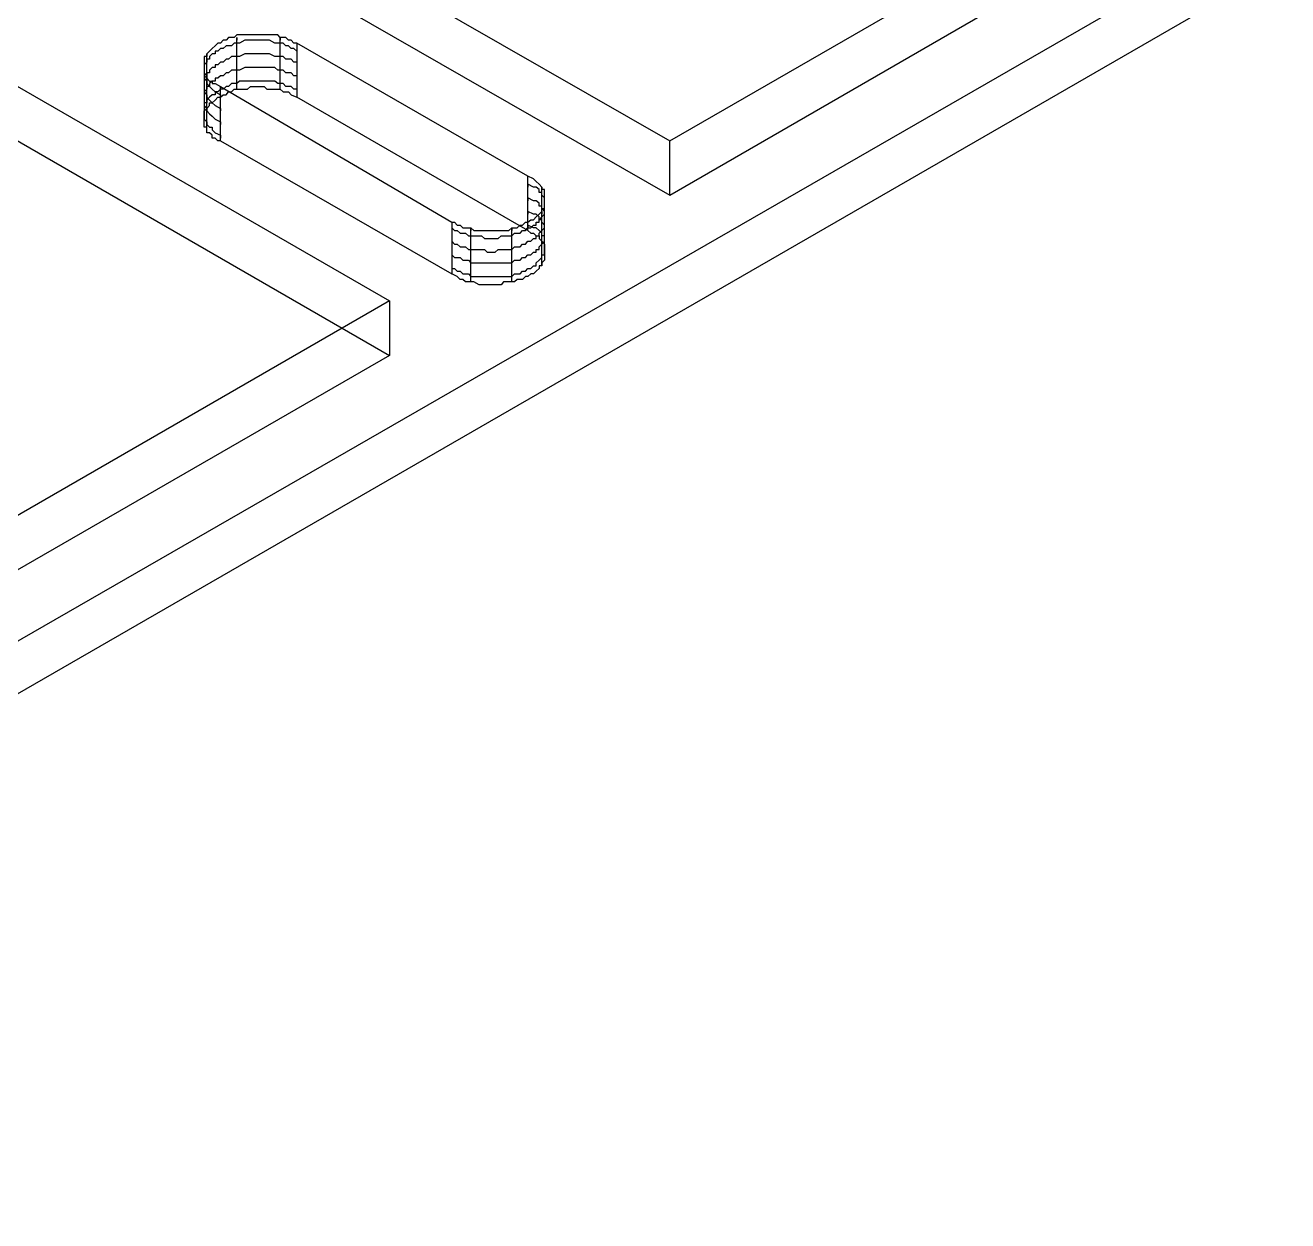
# Model space of a CAD drawing. Header units: millimetres. Extents: x 0 to 2112, y 8 to 1252.
# Drawn here: x 1754 to 1876.4, y 228.7 to 344.6 of the extents above; entities that cross this region are included whole.
import ezdxf

# ---------------------------------------------------------------- set-up
doc = ezdxf.new("R2010")
doc.units = ezdxf.units.MM
doc.layers.get('0').update_dxf_attribs({"linetype": 'CONTINUOUS'})

msp = doc.modelspace()

# ---------------------------------------------------------------- linework, layer by layer
at = {"color": 9}
for p, q in [((1774.24, 357.625), (1816.47, 333.408)), ((1774.24, 357.625), (1816.47, 333.408)), ((1816.47, 333.408), (1858.43, 357.625)), ((1816.47, 333.408), (1858.43, 357.625)), ((1876.4, 355.78), (1521.86, 151.648)), ((1876.4, 355.78), (1521.86, 151.648)), ((1774.24, 352.364), (1816.47, 328.145)), ((1774.24, 352.364), (1816.47, 328.145)), ((1816.47, 328.145), (1858.43, 352.364)), ((1816.47, 328.145), (1858.43, 352.364)), ((1876.4, 350.793), (1521.86, 146.359)), ((1876.4, 350.793), (1521.86, 146.359)), ((1772.64, 342.886), (1772.39, 342.611)), ((1772.64, 342.886), (1772.39, 342.611)), ((1772.91, 342.886), (1772.64, 342.886)), ((1772.91, 342.886), (1772.64, 342.886)), ((1773.16, 343.162), (1772.91, 342.886)), ((1773.16, 343.162), (1772.91, 342.886)), ((1773.44, 343.162), (1773.16, 343.162)), ((1773.44, 343.162), (1773.16, 343.162)), ((1773.69, 343.41), (1773.44, 343.162)), ((1773.69, 343.41), (1773.44, 343.162)), ((1773.96, 343.41), (1773.69, 343.41)), ((1773.96, 343.41), (1773.69, 343.41)), ((1774.24, 343.41), (1773.96, 343.41)), ((1774.24, 343.41), (1773.96, 343.41)), ((1774.24, 342.886), (1773.96, 342.611)), ((1774.48, 343.686), (1774.24, 343.41)), ((1774.48, 343.686), (1774.24, 343.41)), ((1774.48, 342.886), (1774.24, 342.886)), ((1774.76, 343.686), (1774.48, 343.686)), ((1774.76, 343.686), (1774.48, 343.686)), ((1774.48, 338.395), (1774.48, 343.41)), ((1774.48, 343.41), (1774.48, 343.162)), ((1774.76, 342.886), (1774.48, 342.886)), ((1775.28, 343.686), (1774.76, 343.686)), ((1775.28, 343.686), (1774.76, 343.686)), ((1775.28, 343.162), (1774.76, 342.886)), ((1775.53, 343.686), (1775.28, 343.686)), ((1775.53, 343.686), (1775.28, 343.686)), ((1775.53, 343.162), (1775.28, 343.162)), ((1775.81, 343.686), (1775.53, 343.686)), ((1775.81, 343.686), (1775.53, 343.686)), ((1775.81, 343.162), (1775.53, 343.162)), ((1776.08, 343.686), (1775.81, 343.686)), ((1776.08, 343.686), (1775.81, 343.686)), ((1776.08, 343.162), (1775.81, 343.162)), ((1776.6, 343.686), (1776.08, 343.686)), ((1776.6, 343.686), (1776.08, 343.686)), ((1776.6, 343.162), (1776.08, 343.162)), ((1776.85, 343.686), (1776.6, 343.686)), ((1776.85, 343.686), (1776.6, 343.686)), ((1776.85, 343.162), (1776.6, 343.162)), ((1777.13, 343.686), (1776.85, 343.686)), ((1777.13, 343.686), (1776.85, 343.686)), ((1777.13, 343.162), (1776.85, 343.162)), ((1777.4, 343.686), (1777.13, 343.686)), ((1777.4, 343.686), (1777.13, 343.686)), ((1777.4, 343.162), (1777.13, 343.162)), ((1777.65, 343.686), (1777.4, 343.686)), ((1777.65, 343.686), (1777.4, 343.686)), ((1777.65, 343.162), (1777.4, 343.162)), ((1778.18, 343.686), (1777.65, 343.686)), ((1778.18, 343.686), (1777.65, 343.686)), ((1778.18, 342.886), (1777.65, 343.162)), ((1778.45, 343.686), (1778.18, 343.686)), ((1778.45, 343.686), (1778.18, 343.686)), ((1778.45, 342.886), (1778.18, 342.886)), ((1778.7, 343.41), (1778.45, 343.686)), ((1778.7, 343.41), (1778.45, 343.686)), ((1778.7, 342.886), (1778.45, 342.886)), ((1778.97, 343.41), (1778.7, 343.41)), ((1778.7, 338.395), (1778.7, 343.41)), ((1778.7, 343.41), (1778.7, 343.162)), ((1778.97, 343.41), (1778.7, 343.41)), ((1778.97, 342.886), (1778.7, 342.886)), ((1779.25, 343.41), (1778.97, 343.41)), ((1779.25, 343.41), (1778.97, 343.41)), ((1779.25, 342.611), (1778.97, 342.886)), ((1779.5, 343.162), (1779.25, 343.41)), ((1779.5, 343.162), (1779.25, 343.41)), ((1779.77, 343.162), (1779.5, 343.162)), ((1779.77, 343.162), (1779.5, 343.162)), ((1780.02, 342.886), (1779.77, 343.162)), ((1780.02, 342.886), (1779.77, 343.162)), ((1780.3, 342.886), (1780.02, 342.886)), ((1780.3, 342.886), (1780.02, 342.886)), ((1802.72, 329.964), (1780.3, 342.886)), ((1780.3, 342.886), (1780.3, 337.624)), ((1780.3, 342.886), (1780.3, 337.624)), ((1802.72, 329.964), (1780.3, 342.886)), ((1747.29, 342.087), (1789.28, 317.869)), ((1747.29, 342.087), (1789.28, 317.869)), ((1771.84, 342.087), (1771.59, 341.839)), ((1771.84, 342.087), (1771.59, 341.839)), ((1771.59, 341.839), (1771.59, 341.563)), ((1771.59, 336.549), (1771.59, 341.839)), ((1771.59, 341.839), (1771.59, 341.563)), ((1771.59, 341.839), (1771.59, 341.563)), ((1772.11, 342.363), (1771.84, 342.087)), ((1772.11, 342.363), (1771.84, 342.087)), ((1771.84, 342.087), (1771.84, 342.087)), ((1771.84, 342.087), (1771.84, 342.087)), ((1772.11, 341.839), (1771.84, 341.563)), ((1772.39, 342.611), (1772.11, 342.363)), ((1772.39, 342.611), (1772.11, 342.363)), ((1772.39, 341.839), (1772.11, 341.839)), ((1772.39, 342.611), (1772.39, 342.611)), ((1772.39, 342.611), (1772.39, 342.611)), ((1772.64, 342.087), (1772.39, 342.087)), ((1772.39, 342.087), (1772.39, 341.839)), ((1772.91, 342.363), (1772.64, 342.087)), ((1773.16, 342.363), (1772.91, 342.363)), ((1773.44, 342.611), (1773.16, 342.363)), ((1773.69, 342.611), (1773.44, 342.611)), ((1773.96, 342.611), (1773.69, 342.611)), ((1775.28, 341.839), (1774.76, 341.563)), ((1775.53, 341.839), (1775.28, 341.839)), ((1775.81, 341.839), (1775.53, 341.839)), ((1776.08, 341.839), (1775.81, 341.839)), ((1776.6, 341.839), (1776.08, 341.839)), ((1776.85, 341.839), (1776.6, 341.839)), ((1777.13, 341.839), (1776.85, 341.839)), ((1777.4, 341.839), (1777.13, 341.839)), ((1777.65, 341.839), (1777.4, 341.839)), ((1778.18, 341.563), (1777.65, 341.839)), ((1779.5, 342.611), (1779.25, 342.611)), ((1779.77, 342.363), (1779.5, 342.611)), ((1780.02, 342.363), (1779.77, 342.363)), ((1780.3, 342.087), (1780.02, 342.363)), ((1771.59, 341.563), (1771.31, 341.563)), ((1771.31, 341.563), (1771.31, 341.315)), ((1771.59, 341.563), (1771.31, 341.563)), ((1771.31, 341.563), (1771.31, 341.315)), ((1771.31, 341.315), (1771.31, 341.04)), ((1771.31, 341.315), (1771.31, 341.04)), ((1771.31, 341.04), (1771.31, 341.04)), ((1771.31, 341.04), (1771.31, 340.764)), ((1771.59, 341.04), (1771.31, 340.764)), ((1771.31, 341.04), (1771.31, 341.04)), ((1771.31, 341.04), (1771.31, 340.764)), ((1771.31, 340.764), (1771.31, 340.516)), ((1771.31, 340.764), (1771.31, 340.764)), ((1771.31, 340.764), (1771.31, 340.516)), ((1771.31, 340.764), (1771.31, 340.516)), ((1771.31, 340.516), (1771.31, 340.24)), ((1771.31, 340.516), (1771.31, 340.24)), ((1771.31, 340.516), (1771.31, 340.24)), ((1771.84, 341.315), (1771.59, 341.315)), ((1771.59, 341.315), (1771.59, 341.04)), ((1771.84, 341.563), (1771.84, 341.315)), ((1772.11, 340.516), (1771.84, 340.24)), ((1772.39, 340.516), (1772.11, 340.516)), ((1772.64, 340.764), (1772.39, 340.764)), ((1772.39, 340.764), (1772.39, 340.516)), ((1772.91, 341.04), (1772.64, 340.764)), ((1773.16, 341.04), (1772.91, 341.04)), ((1773.44, 341.315), (1773.16, 341.04)), ((1773.69, 341.315), (1773.44, 341.315)), ((1773.96, 341.563), (1773.69, 341.315)), ((1774.24, 341.563), (1773.96, 341.563)), ((1774.48, 341.563), (1774.24, 341.563)), ((1774.76, 341.563), (1774.48, 341.563)), ((1775.28, 340.516), (1774.76, 340.24)), ((1775.53, 340.516), (1775.28, 340.516)), ((1775.81, 340.516), (1775.53, 340.516)), ((1776.08, 340.516), (1775.81, 340.516)), ((1776.6, 340.516), (1776.08, 340.516)), ((1776.85, 340.516), (1776.6, 340.516)), ((1777.13, 340.516), (1776.85, 340.516)), ((1777.4, 340.516), (1777.13, 340.516)), ((1777.65, 340.516), (1777.4, 340.516)), ((1778.18, 340.516), (1777.65, 340.516)), ((1778.45, 341.563), (1778.18, 341.563)), ((1778.45, 340.24), (1778.18, 340.516)), ((1778.7, 341.563), (1778.45, 341.563)), ((1778.97, 341.563), (1778.7, 341.563)), ((1779.25, 341.315), (1778.97, 341.563)), ((1779.5, 341.315), (1779.25, 341.315)), ((1779.77, 341.315), (1779.5, 341.315)), ((1780.02, 341.04), (1779.77, 341.315)), ((1780.3, 341.04), (1780.02, 341.04)), ((1771.31, 340.24), (1771.31, 340.24)), ((1771.31, 340.24), (1771.31, 339.994)), ((1771.31, 340.24), (1771.31, 339.994)), ((1771.31, 340.24), (1771.31, 340.24)), ((1771.31, 340.24), (1771.31, 339.994)), ((1771.31, 339.994), (1771.59, 339.718)), ((1771.31, 339.994), (1771.31, 339.994)), ((1771.31, 339.994), (1771.31, 339.718)), ((1771.31, 339.994), (1771.59, 339.718)), ((1771.59, 339.718), (1771.31, 339.47)), ((1771.31, 339.718), (1771.31, 339.47)), ((1771.31, 339.47), (1771.31, 339.47)), ((1771.31, 339.47), (1771.31, 339.194)), ((1771.31, 339.47), (1771.31, 339.47)), ((1771.31, 339.47), (1771.59, 339.194)), ((1771.31, 339.194), (1771.31, 338.946)), ((1771.84, 339.994), (1771.59, 339.994)), ((1771.59, 339.994), (1771.59, 339.718)), ((1771.59, 339.718), (1771.59, 339.718)), ((1771.59, 339.718), (1771.59, 339.47)), ((1771.59, 339.718), (1771.59, 339.718)), ((1771.59, 339.718), (1771.59, 339.47)), ((1771.59, 339.47), (1771.84, 339.194)), ((1771.59, 334.456), (1771.59, 339.47)), ((1771.59, 339.47), (1771.59, 339.194)), ((1771.59, 339.47), (1771.84, 339.194)), ((1771.59, 339.194), (1771.59, 338.946)), ((1771.84, 340.24), (1771.84, 339.994)), ((1771.84, 339.194), (1772.11, 339.194)), ((1772.11, 339.194), (1771.84, 338.946)), ((1771.84, 339.194), (1772.11, 339.194)), ((1772.11, 339.194), (1772.11, 338.946)), ((1772.39, 339.194), (1772.11, 339.194)), ((1772.11, 339.194), (1772.11, 338.946)), ((1772.64, 339.47), (1772.39, 339.47)), ((1772.39, 339.47), (1772.39, 339.194)), ((1772.91, 339.718), (1772.64, 339.47)), ((1773.16, 339.718), (1772.91, 339.718)), ((1773.44, 339.994), (1773.16, 339.718)), ((1773.69, 339.994), (1773.44, 339.994)), ((1773.96, 340.24), (1773.69, 339.994)), ((1774.24, 340.24), (1773.96, 340.24)), ((1774.48, 340.24), (1774.24, 340.24)), ((1774.76, 340.24), (1774.48, 340.24)), ((1774.76, 339.194), (1774.48, 338.946)), ((1775.28, 339.194), (1774.76, 339.194)), ((1775.53, 339.194), (1775.28, 339.194)), ((1775.81, 339.194), (1775.53, 339.194)), ((1776.08, 339.194), (1775.81, 339.194)), ((1776.6, 339.194), (1776.08, 339.194)), ((1776.85, 339.194), (1776.6, 339.194)), ((1777.13, 339.194), (1776.85, 339.194)), ((1777.4, 339.194), (1777.13, 339.194)), ((1777.65, 339.194), (1777.4, 339.194)), ((1778.18, 339.194), (1777.65, 339.194)), ((1778.45, 338.946), (1778.18, 339.194)), ((1778.7, 340.24), (1778.45, 340.24)), ((1778.97, 340.24), (1778.7, 340.24)), ((1779.25, 339.994), (1778.97, 340.24)), ((1779.5, 339.994), (1779.25, 339.994)), ((1779.77, 339.994), (1779.5, 339.994)), ((1780.02, 339.718), (1779.77, 339.994)), ((1780.3, 339.718), (1780.02, 339.718)), ((1771.31, 338.946), (1771.31, 338.946)), ((1771.31, 338.946), (1771.31, 338.671)), ((1771.31, 338.671), (1771.31, 338.395)), ((1771.59, 338.395), (1771.31, 338.147)), ((1771.31, 338.395), (1771.31, 338.147)), ((1771.31, 338.147), (1771.31, 338.147)), ((1771.31, 338.147), (1771.31, 337.871)), ((1771.31, 338.147), (1771.31, 338.147)), ((1771.31, 338.147), (1771.59, 337.871)), ((1771.59, 338.946), (1771.59, 338.946)), ((1771.59, 338.946), (1771.84, 338.671)), ((1771.84, 338.671), (1771.59, 338.671)), ((1771.59, 338.671), (1771.59, 338.395)), ((1771.84, 338.946), (1771.84, 338.671)), ((1771.84, 338.671), (1772.11, 338.395)), ((1772.11, 338.946), (1772.39, 338.946)), ((1772.11, 338.946), (1772.39, 338.946)), ((1772.11, 338.395), (1772.11, 338.395)), ((1772.11, 338.395), (1772.39, 338.147)), ((1772.39, 338.946), (1772.91, 338.671)), ((1772.39, 338.946), (1772.91, 338.671)), ((1772.64, 338.147), (1772.39, 338.147)), ((1772.39, 338.147), (1772.39, 337.871)), ((1772.39, 338.147), (1772.91, 337.871)), ((1772.91, 338.395), (1772.64, 338.147)), ((1772.91, 338.671), (1795.34, 325.501)), ((1772.91, 333.408), (1772.91, 338.671)), ((1772.91, 338.671), (1795.34, 325.501)), ((1772.91, 333.408), (1772.91, 338.671)), ((1773.16, 338.395), (1772.91, 338.395)), ((1773.44, 338.671), (1773.16, 338.395)), ((1773.69, 338.671), (1773.44, 338.671)), ((1773.44, 337.871), (1773.69, 338.147)), ((1773.44, 337.871), (1773.69, 338.147)), ((1773.96, 338.946), (1773.69, 338.671)), ((1773.69, 338.147), (1773.96, 338.147)), ((1773.69, 338.147), (1773.96, 338.147)), ((1774.24, 338.946), (1773.96, 338.946)), ((1773.96, 338.147), (1774.24, 338.395)), ((1773.96, 338.147), (1774.24, 338.395)), ((1774.48, 338.946), (1774.24, 338.946)), ((1774.24, 338.395), (1774.48, 338.395)), ((1774.24, 338.395), (1774.48, 338.395)), ((1774.48, 338.395), (1774.76, 338.395)), ((1774.48, 338.395), (1774.76, 338.395)), ((1774.76, 338.395), (1775.28, 338.395)), ((1774.76, 338.395), (1775.28, 338.395)), ((1775.28, 338.395), (1775.53, 338.395)), ((1775.28, 338.395), (1775.53, 338.395)), ((1775.53, 338.395), (1775.81, 338.671)), ((1775.53, 338.395), (1775.81, 338.671)), ((1775.81, 338.671), (1776.08, 338.671)), ((1775.81, 338.671), (1776.08, 338.671)), ((1776.08, 338.671), (1776.6, 338.671)), ((1776.08, 338.671), (1776.6, 338.671)), ((1776.6, 338.671), (1776.85, 338.671)), ((1776.6, 338.671), (1776.85, 338.671)), ((1776.85, 338.671), (1777.13, 338.671)), ((1776.85, 338.671), (1777.13, 338.671)), ((1777.13, 338.671), (1777.4, 338.395)), ((1777.13, 338.671), (1777.4, 338.395)), ((1777.4, 338.395), (1777.65, 338.395)), ((1777.4, 338.395), (1777.65, 338.395)), ((1777.65, 338.395), (1778.18, 338.395)), ((1777.65, 338.395), (1778.18, 338.395)), ((1778.18, 338.395), (1778.45, 338.395)), ((1778.18, 338.395), (1778.45, 338.395)), ((1778.7, 338.946), (1778.45, 338.946)), ((1778.45, 338.395), (1778.7, 338.395)), ((1778.45, 338.395), (1778.7, 338.395)), ((1778.97, 338.946), (1778.7, 338.946)), ((1778.7, 338.395), (1778.97, 338.147)), ((1778.7, 338.395), (1778.97, 338.147)), ((1779.25, 338.671), (1778.97, 338.946)), ((1778.97, 338.147), (1779.25, 338.147)), ((1778.97, 338.147), (1779.25, 338.147)), ((1779.5, 338.671), (1779.25, 338.671)), ((1779.25, 338.147), (1779.5, 338.147)), ((1779.25, 338.147), (1779.5, 338.147)), ((1779.77, 338.671), (1779.5, 338.671)), ((1779.5, 338.147), (1779.77, 337.871)), ((1779.5, 338.147), (1779.77, 337.871)), ((1780.02, 338.395), (1779.77, 338.671)), ((1780.3, 338.395), (1780.02, 338.395)), ((1747.29, 336.824), (1789.28, 312.579)), ((1747.29, 336.824), (1789.28, 312.579)), ((1771.31, 337.871), (1771.31, 337.624)), ((1771.31, 337.624), (1771.31, 337.624)), ((1771.31, 337.624), (1771.31, 337.348)), ((1771.31, 337.348), (1771.31, 337.1)), ((1771.59, 337.1), (1771.31, 337.1)), ((1771.31, 337.1), (1771.31, 336.824)), ((1771.31, 337.1), (1771.31, 336.824)), ((1771.31, 336.824), (1771.31, 336.549)), ((1771.31, 336.824), (1771.31, 336.824)), ((1771.31, 336.824), (1771.59, 336.549)), ((1771.59, 337.871), (1771.59, 337.624)), ((1771.84, 337.624), (1771.59, 337.348)), ((1771.59, 337.624), (1771.59, 337.624)), ((1771.59, 337.624), (1771.84, 337.348)), ((1771.59, 337.348), (1771.59, 337.1)), ((1771.59, 336.549), (1771.84, 336.824)), ((1771.59, 336.549), (1771.84, 336.824)), ((1772.11, 337.871), (1771.84, 337.624)), ((1771.84, 337.624), (1771.84, 337.624)), ((1771.84, 337.348), (1772.11, 337.1)), ((1771.84, 336.824), (1771.84, 337.1)), ((1771.84, 337.1), (1772.11, 337.1)), ((1771.84, 336.824), (1771.84, 337.1)), ((1771.84, 337.1), (1772.11, 337.1)), ((1772.39, 337.871), (1772.11, 337.871)), ((1772.11, 337.1), (1772.39, 337.348)), ((1772.11, 337.1), (1772.39, 337.348)), ((1772.11, 337.1), (1772.11, 337.1)), ((1772.11, 337.1), (1772.39, 336.824)), ((1772.39, 337.348), (1772.64, 337.624)), ((1772.39, 337.348), (1772.64, 337.624)), ((1772.39, 337.348), (1772.39, 337.348)), ((1772.39, 337.348), (1772.39, 337.348)), ((1772.39, 336.824), (1772.91, 336.549)), ((1772.64, 337.624), (1772.91, 337.624)), ((1772.64, 337.624), (1772.91, 337.624)), ((1772.91, 337.624), (1773.16, 337.871)), ((1772.91, 337.871), (1772.91, 337.624)), ((1772.91, 337.624), (1773.16, 337.871)), ((1773.16, 337.871), (1773.44, 337.871)), ((1773.16, 337.871), (1773.44, 337.871)), ((1779.77, 337.871), (1780.3, 337.624)), ((1779.77, 337.871), (1780.3, 337.624)), ((1802.72, 324.702), (1780.3, 337.624)), ((1802.72, 324.702), (1780.3, 337.624)), ((1771.31, 336.301), (1771.59, 336.549)), ((1771.31, 336.549), (1771.31, 336.301)), ((1771.31, 336.301), (1771.59, 336.549)), ((1771.31, 336.025), (1771.31, 336.301)), ((1771.31, 336.301), (1771.31, 336.301)), ((1771.31, 336.301), (1771.31, 336.025)), ((1771.31, 336.025), (1771.31, 336.301)), ((1771.31, 335.778), (1771.31, 336.025)), ((1771.31, 336.025), (1771.31, 336.025)), ((1771.31, 336.025), (1771.31, 335.778)), ((1771.31, 335.778), (1771.31, 336.025)), ((1771.31, 336.025), (1771.31, 336.025)), ((1771.31, 335.503), (1771.31, 335.778)), ((1771.31, 335.778), (1771.31, 335.778)), ((1771.31, 335.778), (1771.31, 335.503)), ((1771.31, 335.503), (1771.31, 335.778)), ((1771.31, 335.255), (1771.31, 335.503)), ((1771.31, 335.503), (1771.59, 335.255)), ((1771.31, 335.255), (1771.31, 335.503)), ((1771.59, 336.549), (1771.59, 336.549)), ((1771.59, 336.549), (1771.59, 336.301)), ((1771.59, 336.549), (1771.59, 336.549)), ((1771.59, 336.301), (1771.59, 336.301)), ((1771.59, 336.301), (1771.84, 336.025)), ((1771.84, 336.025), (1772.11, 335.778)), ((1772.11, 335.778), (1772.11, 335.778)), ((1772.11, 335.778), (1772.39, 335.503)), ((1772.39, 335.503), (1772.91, 335.255)), ((1772.91, 336.549), (1772.91, 336.301)), ((1771.31, 334.979), (1771.31, 335.255)), ((1771.31, 335.255), (1771.31, 335.255)), ((1771.31, 334.979), (1771.31, 335.255)), ((1771.31, 335.255), (1771.31, 335.255)), ((1771.31, 334.731), (1771.31, 334.979)), ((1771.31, 334.731), (1771.31, 334.979)), ((1771.59, 334.731), (1771.31, 334.731)), ((1771.59, 334.731), (1771.31, 334.731)), ((1771.59, 335.255), (1771.59, 334.979)), ((1771.59, 334.979), (1771.59, 334.979)), ((1771.59, 334.979), (1771.84, 334.731)), ((1771.59, 334.456), (1771.59, 334.731)), ((1771.59, 334.456), (1771.59, 334.731)), ((1771.59, 334.18), (1771.59, 334.456)), ((1771.59, 334.18), (1771.59, 334.456)), ((1771.84, 334.731), (1772.11, 334.731)), ((1772.11, 334.731), (1772.11, 334.456)), ((1772.11, 334.456), (1772.39, 334.18)), ((1772.91, 335.255), (1772.91, 334.979)), ((1771.84, 334.18), (1771.59, 334.18)), ((1771.84, 334.18), (1771.59, 334.18)), ((1772.11, 333.932), (1771.84, 334.18)), ((1772.11, 333.932), (1771.84, 334.18)), ((1772.11, 333.656), (1772.11, 333.932)), ((1772.11, 333.656), (1772.11, 333.932)), ((1772.39, 333.656), (1772.11, 333.656)), ((1772.39, 333.656), (1772.11, 333.656)), ((1772.39, 334.18), (1772.91, 333.932)), ((1772.64, 333.408), (1772.39, 333.656)), ((1772.64, 333.408), (1772.39, 333.656)), ((1772.91, 333.408), (1772.64, 333.408)), ((1772.91, 333.408), (1772.64, 333.408)), ((1772.91, 333.932), (1772.91, 333.656)), ((1772.91, 333.408), (1795.34, 320.486)), ((1772.91, 333.408), (1795.34, 320.486)), ((1816.47, 328.145), (1816.47, 333.408)), ((1816.47, 328.145), (1816.47, 333.408)), ((1803.27, 329.716), (1802.72, 329.964)), ((1802.72, 324.702), (1802.72, 329.964)), ((1802.72, 324.702), (1802.72, 329.964)), ((1803.27, 329.716), (1802.72, 329.964)), ((1803.52, 329.441), (1803.27, 329.716)), ((1803.52, 329.441), (1803.27, 329.716)), ((1803.8, 329.193), (1803.52, 329.441)), ((1803.8, 329.193), (1803.52, 329.441)), ((1803.27, 328.917), (1802.72, 329.193)), ((1802.72, 329.193), (1802.72, 328.917)), ((1803.52, 328.917), (1803.27, 328.917)), ((1803.8, 328.669), (1803.52, 328.917)), ((1804.05, 328.917), (1803.8, 329.193)), ((1803.8, 329.193), (1803.8, 329.193)), ((1804.05, 328.917), (1803.8, 329.193)), ((1803.8, 329.193), (1803.8, 329.193)), ((1803.8, 328.393), (1803.8, 328.669)), ((1804.05, 328.393), (1803.8, 328.393)), ((1804.05, 328.669), (1804.05, 328.917)), ((1804.05, 323.654), (1804.05, 328.917)), ((1804.05, 328.917), (1804.05, 328.669)), ((1804.05, 328.669), (1804.05, 328.917)), ((1804.32, 328.669), (1804.05, 328.669)), ((1804.32, 328.669), (1804.05, 328.669)), ((1804.05, 328.145), (1804.05, 328.393)), ((1804.32, 327.87), (1804.05, 328.145)), ((1804.32, 328.393), (1804.32, 328.669)), ((1804.32, 328.393), (1804.32, 328.669)), ((1804.32, 328.145), (1804.32, 328.393)), ((1804.32, 328.145), (1804.32, 328.393)), ((1804.32, 327.87), (1804.32, 328.145)), ((1804.32, 328.145), (1804.32, 328.145)), ((1804.32, 327.87), (1804.32, 328.145)), ((1804.32, 328.145), (1804.32, 328.145)), ((1803.27, 327.594), (1802.72, 327.87)), ((1802.72, 327.87), (1802.72, 327.594)), ((1803.52, 327.594), (1803.27, 327.594)), ((1803.8, 327.346), (1803.52, 327.594)), ((1803.8, 327.072), (1803.8, 327.346)), ((1804.05, 327.072), (1803.8, 327.072)), ((1804.05, 326.824), (1804.05, 327.072)), ((1804.32, 327.594), (1804.32, 327.87)), ((1804.32, 327.594), (1804.32, 327.87)), ((1804.32, 327.87), (1804.32, 327.87)), ((1804.32, 327.594), (1804.32, 327.87)), ((1804.32, 327.346), (1804.32, 327.594)), ((1804.32, 327.594), (1804.32, 327.594)), ((1804.32, 327.346), (1804.32, 327.594)), ((1804.32, 327.346), (1804.32, 327.594)), ((1804.32, 327.594), (1804.32, 327.594)), ((1804.32, 327.072), (1804.32, 327.346)), ((1804.32, 327.072), (1804.32, 327.346)), ((1804.32, 327.346), (1804.32, 327.346)), ((1804.32, 327.072), (1804.32, 327.346)), ((1804.32, 326.824), (1804.32, 327.072)), ((1804.32, 326.824), (1804.32, 327.072)), ((1804.32, 326.824), (1804.32, 327.072)), ((1803.27, 326.3), (1802.72, 326.548)), ((1802.72, 326.548), (1802.72, 326.3)), ((1802.72, 325.501), (1803, 325.749)), ((1802.72, 325.501), (1803, 325.749)), ((1803, 325.749), (1803.27, 325.749)), ((1803, 325.749), (1803.27, 325.749)), ((1803.52, 326.3), (1803.27, 326.3)), ((1803.27, 325.749), (1803.52, 326.025)), ((1803.27, 325.749), (1803.52, 326.025)), ((1803.52, 326.025), (1803.8, 326.3)), ((1803.8, 326.025), (1803.52, 326.3)), ((1803.52, 326.025), (1803.8, 326.3)), ((1803.52, 326.025), (1803.52, 326.025)), ((1803.52, 326.025), (1803.52, 326.025)), ((1803.8, 326.3), (1804.05, 326.548)), ((1803.8, 326.3), (1804.05, 326.548)), ((1803.8, 326.3), (1803.8, 326.3)), ((1803.8, 326.3), (1803.8, 326.3)), ((1803.8, 325.749), (1803.8, 326.025)), ((1803.8, 325.749), (1804.05, 326.025)), ((1804.05, 325.749), (1803.8, 325.749)), ((1803.8, 325.501), (1803.8, 325.749)), ((1804.05, 326.548), (1804.05, 326.824)), ((1804.05, 326.824), (1804.32, 326.824)), ((1804.32, 326.548), (1804.05, 326.824)), ((1804.05, 326.548), (1804.05, 326.824)), ((1804.05, 326.824), (1804.32, 326.824)), ((1804.05, 321.285), (1804.05, 326.548)), ((1804.05, 326.548), (1804.05, 326.3)), ((1804.05, 326.025), (1804.32, 326.3)), ((1804.05, 326.025), (1804.05, 326.025)), ((1804.05, 325.501), (1804.05, 325.749)), ((1804.32, 326.548), (1804.32, 326.824)), ((1804.32, 326.3), (1804.32, 326.548)), ((1804.32, 326.548), (1804.32, 326.548)), ((1804.32, 326.3), (1804.32, 326.548)), ((1804.32, 326.548), (1804.32, 326.548)), ((1804.32, 326.025), (1804.32, 326.3)), ((1804.32, 325.749), (1804.32, 326.025)), ((1804.32, 326.025), (1804.32, 326.025)), ((1804.32, 325.501), (1804.32, 325.749)), ((1795.34, 325.501), (1795.61, 325.501)), ((1795.34, 325.501), (1795.34, 320.486)), ((1795.34, 325.501), (1795.61, 325.501)), ((1795.34, 325.501), (1795.34, 320.486)), ((1795.34, 324.977), (1795.61, 324.702)), ((1795.61, 325.501), (1795.86, 325.225)), ((1795.61, 325.501), (1795.86, 325.225)), ((1795.61, 324.702), (1795.86, 324.702)), ((1795.86, 325.225), (1796.14, 325.225)), ((1795.86, 325.225), (1796.14, 325.225)), ((1795.86, 324.702), (1796.14, 324.454)), ((1796.14, 325.225), (1796.39, 324.977)), ((1796.14, 325.225), (1796.39, 324.977)), ((1796.14, 324.454), (1796.39, 324.454)), ((1796.39, 324.977), (1796.66, 324.977)), ((1796.39, 324.977), (1796.66, 324.977)), ((1796.39, 324.454), (1796.66, 324.454)), ((1796.66, 324.977), (1796.94, 324.977)), ((1796.66, 324.977), (1796.94, 324.977)), ((1796.66, 324.454), (1796.94, 324.178)), ((1796.94, 324.977), (1797.19, 324.977)), ((1796.94, 324.977), (1797.19, 324.977)), ((1797.19, 324.977), (1797.46, 324.702)), ((1797.19, 319.714), (1797.19, 324.977)), ((1797.19, 324.977), (1797.19, 324.702)), ((1797.19, 324.977), (1797.46, 324.702)), ((1797.46, 324.702), (1797.98, 324.702)), ((1797.46, 324.702), (1797.98, 324.702)), ((1797.98, 324.702), (1798.23, 324.702)), ((1797.98, 324.702), (1798.23, 324.702)), ((1798.23, 324.702), (1798.51, 324.702)), ((1798.23, 324.702), (1798.51, 324.702)), ((1798.51, 324.702), (1798.78, 324.702)), ((1798.51, 324.702), (1798.78, 324.702)), ((1798.78, 324.702), (1799.31, 324.702)), ((1798.78, 324.702), (1799.31, 324.702)), ((1799.31, 324.702), (1799.55, 324.702)), ((1799.31, 324.702), (1799.55, 324.702)), ((1799.55, 324.702), (1799.83, 324.702)), ((1799.55, 324.702), (1799.83, 324.702)), ((1799.83, 324.702), (1800.11, 324.702)), ((1799.83, 324.702), (1800.11, 324.702)), ((1800.11, 324.702), (1800.36, 324.702)), ((1800.11, 324.702), (1800.36, 324.702)), ((1800.36, 324.702), (1800.88, 324.702)), ((1800.36, 324.702), (1800.88, 324.702)), ((1800.88, 324.702), (1801.15, 324.977)), ((1800.88, 324.702), (1801.15, 324.977)), ((1801.15, 324.977), (1801.4, 324.977)), ((1801.15, 319.714), (1801.15, 324.977)), ((1801.15, 324.977), (1801.15, 324.702)), ((1801.15, 324.977), (1801.4, 324.977)), ((1801.15, 324.178), (1801.4, 324.454)), ((1801.4, 324.977), (1801.68, 324.977)), ((1801.4, 324.977), (1801.68, 324.977)), ((1801.4, 324.454), (1801.68, 324.454)), ((1801.68, 324.977), (1801.95, 325.225)), ((1801.68, 324.977), (1801.95, 325.225)), ((1801.68, 324.454), (1801.95, 324.454)), ((1801.95, 325.225), (1802.2, 325.225)), ((1801.95, 325.225), (1802.2, 325.225)), ((1801.95, 324.454), (1802.2, 324.702)), ((1802.2, 325.225), (1802.48, 325.501)), ((1802.2, 325.225), (1802.48, 325.501)), ((1802.2, 324.702), (1802.48, 324.702)), ((1802.48, 325.501), (1802.72, 325.501)), ((1802.48, 325.501), (1802.72, 325.501)), ((1802.48, 324.702), (1802.72, 324.977)), ((1803.27, 324.977), (1802.72, 325.225)), ((1802.72, 325.225), (1802.72, 324.977)), ((1802.72, 324.977), (1803, 324.977)), ((1802.72, 324.702), (1803, 324.454)), ((1802.72, 324.702), (1803, 324.454)), ((1803, 324.977), (1803.27, 325.225)), ((1803, 324.454), (1803.27, 324.454)), ((1803, 324.454), (1803.27, 324.454)), ((1803.27, 325.225), (1803.52, 325.225)), ((1803.52, 324.977), (1803.27, 324.977)), ((1803.27, 324.454), (1803.52, 324.178)), ((1803.27, 324.454), (1803.52, 324.178)), ((1803.52, 325.225), (1803.52, 325.501)), ((1803.52, 325.501), (1803.8, 325.501)), ((1803.8, 324.702), (1803.52, 324.977)), ((1804.05, 324.454), (1803.8, 324.702)), ((1803.8, 324.702), (1803.8, 324.702)), ((1803.8, 324.454), (1804.05, 324.702)), ((1803.8, 324.178), (1803.8, 324.454)), ((1804.32, 325.225), (1804.05, 325.501)), ((1804.05, 324.702), (1804.32, 324.977)), ((1804.05, 324.702), (1804.05, 324.702)), ((1804.05, 324.178), (1804.05, 324.454)), ((1804.32, 325.225), (1804.32, 325.501)), ((1804.32, 324.977), (1804.32, 325.225)), ((1804.32, 325.225), (1804.32, 325.225)), ((1804.32, 324.977), (1804.32, 325.225)), ((1804.32, 325.225), (1804.32, 325.225)), ((1804.32, 324.702), (1804.32, 324.977)), ((1804.32, 324.454), (1804.32, 324.702)), ((1804.32, 324.702), (1804.32, 324.702)), ((1804.32, 324.178), (1804.32, 324.454)), ((1795.34, 323.654), (1795.61, 323.379)), ((1795.61, 323.379), (1795.86, 323.379)), ((1795.86, 323.379), (1796.14, 323.131)), ((1796.94, 324.178), (1797.19, 324.178)), ((1797.19, 324.178), (1797.46, 324.178)), ((1797.46, 324.178), (1797.98, 324.178)), ((1797.98, 324.178), (1798.23, 324.178)), ((1798.23, 324.178), (1798.51, 323.93)), ((1798.51, 323.93), (1798.78, 323.93)), ((1798.78, 323.93), (1799.31, 323.93)), ((1799.31, 323.93), (1799.55, 323.93)), ((1799.55, 323.93), (1799.83, 323.93)), ((1799.83, 323.93), (1800.11, 324.178)), ((1800.11, 324.178), (1800.36, 324.178)), ((1800.36, 324.178), (1800.88, 324.178)), ((1800.88, 324.178), (1801.15, 324.178)), ((1801.95, 323.131), (1802.2, 323.379)), ((1802.2, 323.379), (1802.48, 323.379)), ((1802.48, 323.379), (1802.72, 323.654)), ((1802.72, 323.654), (1803, 323.654)), ((1803, 323.654), (1803.27, 323.93)), ((1803.27, 323.93), (1803.52, 323.93)), ((1803.52, 324.178), (1803.8, 324.178)), ((1803.52, 323.93), (1803.52, 324.178)), ((1803.52, 324.178), (1803.8, 324.178)), ((1803.52, 324.178), (1803.8, 324.178)), ((1803.8, 324.178), (1803.8, 323.93)), ((1803.8, 324.178), (1803.8, 323.93)), ((1803.8, 323.93), (1804.05, 323.654)), ((1803.8, 323.93), (1804.05, 323.654)), ((1803.8, 323.131), (1804.05, 323.379)), ((1804.32, 324.178), (1804.05, 324.178)), ((1804.05, 323.654), (1804.05, 323.654)), ((1804.05, 323.654), (1804.32, 323.379)), ((1804.05, 323.379), (1804.32, 323.654)), ((1804.05, 323.654), (1804.05, 323.654)), ((1804.05, 323.654), (1804.32, 323.379)), ((1804.05, 323.379), (1804.05, 323.379)), ((1804.32, 323.93), (1804.32, 324.178)), ((1804.32, 323.93), (1804.32, 324.178)), ((1804.32, 324.178), (1804.32, 324.178)), ((1804.32, 323.654), (1804.32, 323.93)), ((1804.32, 323.654), (1804.32, 323.93)), ((1804.32, 323.379), (1804.32, 323.654)), ((1804.32, 323.379), (1804.32, 323.131)), ((1804.32, 323.131), (1804.32, 323.379)), ((1804.32, 323.379), (1804.32, 323.379)), ((1804.32, 323.379), (1804.32, 323.131)), ((1795.34, 322.333), (1795.61, 322.085)), ((1795.61, 322.085), (1795.86, 322.085)), ((1795.86, 322.085), (1796.14, 322.085)), ((1796.14, 323.131), (1796.39, 323.131)), ((1796.14, 322.085), (1796.39, 321.809)), ((1796.39, 323.131), (1796.66, 323.131)), ((1796.66, 323.131), (1796.94, 322.857)), ((1796.94, 322.857), (1797.19, 322.857)), ((1797.19, 322.857), (1797.46, 322.857)), ((1797.46, 322.857), (1797.98, 322.857)), ((1797.98, 322.857), (1798.23, 322.857)), ((1798.23, 322.857), (1798.51, 322.857)), ((1798.51, 322.857), (1798.78, 322.608)), ((1798.78, 322.608), (1799.31, 322.608)), ((1799.31, 322.608), (1799.55, 322.608)), ((1799.55, 322.608), (1799.83, 322.857)), ((1799.83, 322.857), (1800.11, 322.857)), ((1800.11, 322.857), (1800.36, 322.857)), ((1800.36, 322.857), (1800.88, 322.857)), ((1800.88, 322.857), (1801.15, 322.857)), ((1801.15, 322.857), (1801.4, 323.131)), ((1801.4, 323.131), (1801.68, 323.131)), ((1801.68, 323.131), (1801.95, 323.131)), ((1801.95, 321.809), (1802.2, 322.085)), ((1802.2, 322.085), (1802.48, 322.085)), ((1802.48, 322.085), (1802.72, 322.333)), ((1802.72, 322.333), (1803, 322.333)), ((1803, 322.333), (1803.27, 322.608)), ((1803.27, 322.608), (1803.52, 322.608)), ((1803.52, 322.608), (1803.52, 322.857)), ((1803.52, 322.857), (1803.8, 322.857)), ((1803.8, 322.857), (1803.8, 323.131)), ((1803.8, 321.809), (1804.05, 322.085)), ((1804.05, 322.085), (1804.05, 322.333)), ((1804.05, 322.333), (1804.32, 322.333)), ((1804.32, 323.131), (1804.32, 323.131)), ((1804.32, 323.131), (1804.32, 322.857)), ((1804.32, 322.857), (1804.32, 323.131)), ((1804.32, 323.131), (1804.32, 323.131)), ((1804.32, 323.131), (1804.32, 322.857)), ((1804.32, 322.857), (1804.32, 322.608)), ((1804.32, 322.608), (1804.32, 322.857)), ((1804.32, 322.857), (1804.32, 322.857)), ((1804.32, 322.857), (1804.32, 322.608)), ((1804.32, 322.608), (1804.32, 322.608)), ((1804.32, 322.608), (1804.32, 322.333)), ((1804.32, 322.333), (1804.32, 322.608)), ((1804.32, 322.608), (1804.32, 322.608)), ((1804.32, 322.608), (1804.32, 322.333)), ((1804.32, 322.333), (1804.32, 322.085)), ((1804.32, 322.333), (1804.32, 322.085)), ((1804.32, 322.085), (1804.32, 321.809)), ((1804.32, 322.085), (1804.32, 321.809)), ((1795.34, 321.01), (1795.61, 321.01)), ((1795.61, 321.01), (1795.86, 320.762)), ((1796.39, 321.809), (1796.66, 321.809)), ((1796.66, 321.809), (1796.94, 321.809)), ((1796.94, 321.809), (1797.19, 321.561)), ((1797.19, 321.561), (1797.46, 321.561)), ((1797.46, 321.561), (1797.98, 321.561)), ((1797.98, 321.561), (1798.23, 321.561)), ((1798.23, 321.561), (1798.51, 321.561)), ((1798.51, 321.561), (1798.78, 321.561)), ((1798.78, 321.561), (1799.31, 321.561)), ((1799.31, 321.561), (1799.55, 321.561)), ((1799.55, 321.561), (1799.83, 321.561)), ((1799.83, 321.561), (1800.11, 321.561)), ((1800.11, 321.561), (1800.36, 321.561)), ((1800.36, 321.561), (1800.88, 321.561)), ((1800.88, 321.561), (1801.15, 321.561)), ((1801.15, 321.561), (1801.4, 321.809)), ((1801.4, 321.809), (1801.68, 321.809)), ((1801.68, 321.809), (1801.95, 321.809)), ((1802.48, 320.762), (1802.72, 321.01)), ((1802.72, 321.01), (1803, 321.01)), ((1803, 321.01), (1803.27, 321.285)), ((1803.27, 321.285), (1803.52, 321.285)), ((1803.52, 321.561), (1803.8, 321.809)), ((1803.52, 321.285), (1803.52, 321.561)), ((1803.8, 321.01), (1803.52, 320.762)), ((1803.8, 321.01), (1803.52, 320.762)), ((1803.8, 321.809), (1803.8, 321.809)), ((1804.05, 321.285), (1803.8, 321.285)), ((1803.8, 321.285), (1803.8, 321.01)), ((1804.05, 321.285), (1803.8, 321.285)), ((1803.8, 321.285), (1803.8, 321.01)), ((1804.32, 321.809), (1804.05, 321.561)), ((1804.32, 321.809), (1804.05, 321.561)), ((1804.05, 321.561), (1804.05, 321.285)), ((1804.05, 321.561), (1804.05, 321.285)), ((1804.32, 321.809), (1804.32, 321.809)), ((1804.32, 321.809), (1804.32, 321.809)), ((1795.86, 320.238), (1795.34, 320.486)), ((1795.86, 320.238), (1795.34, 320.486)), ((1795.86, 320.762), (1796.14, 320.762)), ((1796.14, 319.962), (1795.86, 320.238)), ((1796.14, 319.962), (1795.86, 320.238)), ((1796.14, 320.762), (1796.39, 320.486)), ((1796.39, 319.962), (1796.14, 319.962)), ((1796.39, 319.962), (1796.14, 319.962)), ((1796.39, 320.486), (1796.66, 320.486)), ((1796.66, 319.714), (1796.39, 319.962)), ((1796.66, 319.714), (1796.39, 319.962)), ((1796.66, 320.486), (1796.94, 320.486)), ((1796.94, 319.714), (1796.66, 319.714)), ((1796.94, 319.714), (1796.66, 319.714)), ((1796.94, 320.486), (1797.19, 320.238)), ((1797.19, 319.714), (1796.94, 319.714)), ((1797.19, 319.714), (1796.94, 319.714)), ((1797.19, 320.238), (1797.46, 320.238)), ((1797.46, 319.714), (1797.19, 319.714)), ((1797.46, 319.714), (1797.19, 319.714)), ((1797.46, 320.238), (1797.98, 320.238)), ((1797.98, 319.439), (1797.46, 319.714)), ((1797.98, 319.439), (1797.46, 319.714)), ((1797.98, 320.238), (1798.23, 320.238)), ((1798.23, 320.238), (1798.51, 320.238)), ((1798.51, 320.238), (1798.78, 320.238)), ((1798.78, 320.238), (1799.31, 320.238)), ((1799.31, 320.238), (1799.55, 320.238)), ((1799.55, 320.238), (1799.83, 320.238)), ((1799.83, 320.238), (1800.11, 320.238)), ((1800.11, 320.238), (1800.36, 320.238)), ((1800.36, 319.714), (1800.11, 319.439)), ((1800.36, 319.714), (1800.11, 319.439)), ((1800.36, 320.238), (1800.88, 320.238)), ((1800.88, 319.714), (1800.36, 319.714)), ((1800.88, 319.714), (1800.36, 319.714)), ((1800.88, 320.238), (1801.15, 320.238)), ((1801.15, 319.714), (1800.88, 319.714)), ((1801.15, 319.714), (1800.88, 319.714)), ((1801.15, 320.238), (1801.4, 320.486)), ((1801.4, 319.714), (1801.15, 319.714)), ((1801.4, 319.714), (1801.15, 319.714)), ((1801.4, 320.486), (1801.68, 320.486)), ((1801.68, 319.962), (1801.4, 319.714)), ((1801.68, 319.962), (1801.4, 319.714)), ((1801.68, 320.486), (1801.95, 320.486)), ((1801.95, 319.962), (1801.68, 319.962)), ((1801.95, 319.962), (1801.68, 319.962)), ((1801.95, 320.486), (1802.2, 320.762)), ((1802.2, 319.962), (1801.95, 319.962)), ((1802.2, 319.962), (1801.95, 319.962)), ((1802.2, 320.762), (1802.48, 320.762)), ((1802.48, 320.238), (1802.2, 319.962)), ((1802.48, 320.238), (1802.2, 319.962)), ((1802.72, 320.238), (1802.48, 320.238)), ((1802.72, 320.238), (1802.48, 320.238)), ((1803, 320.486), (1802.72, 320.238)), ((1803, 320.486), (1802.72, 320.238)), ((1803.27, 320.486), (1803, 320.486)), ((1803.27, 320.486), (1803, 320.486)), ((1803.52, 320.762), (1803.27, 320.486)), ((1803.52, 320.762), (1803.27, 320.486)), ((1803.52, 320.762), (1803.52, 320.762)), ((1803.52, 320.762), (1803.52, 320.762)), ((1798.23, 319.439), (1797.98, 319.439)), ((1798.23, 319.439), (1797.98, 319.439)), ((1798.51, 319.439), (1798.23, 319.439)), ((1798.51, 319.439), (1798.23, 319.439)), ((1798.78, 319.439), (1798.51, 319.439)), ((1798.78, 319.439), (1798.51, 319.439)), ((1799.31, 319.439), (1798.78, 319.439)), ((1799.31, 319.439), (1798.78, 319.439)), ((1799.55, 319.439), (1799.31, 319.439)), ((1799.55, 319.439), (1799.31, 319.439)), ((1799.83, 319.439), (1799.55, 319.439)), ((1799.83, 319.439), (1799.55, 319.439)), ((1800.11, 319.439), (1799.83, 319.439)), ((1800.11, 319.439), (1799.83, 319.439)), ((1789.28, 317.869), (1747.29, 293.623)), ((1789.28, 317.869), (1747.29, 293.623)), ((1789.28, 317.869), (1789.28, 312.579)), ((1789.28, 317.869), (1789.28, 312.579)), ((1789.28, 312.579), (1747.29, 288.361)), ((1789.28, 312.579), (1747.29, 288.361))]:
    msp.add_line(p, q, dxfattribs=at)

doc.saveas('drawing.dxf')
